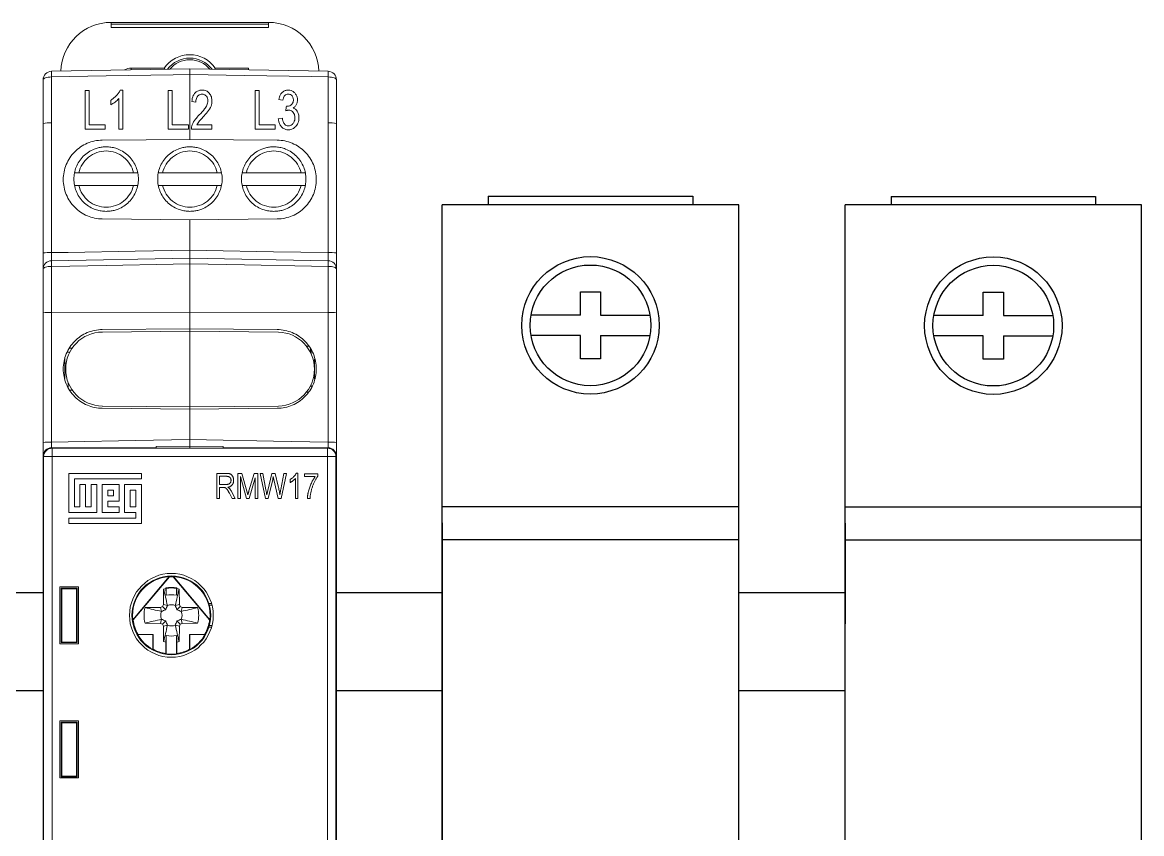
# Model space of a CAD drawing. Header units: millimetres. Extents: x -72 to 2978, y -1067 to 2817.
# Drawn here: x 313.6 to 380.4, y -599.6 to -551.2 of the extents above; entities that cross this region are included whole.
import ezdxf

# ---------------------------------------------------------------- set-up
doc = ezdxf.new("R2010")
doc.units = ezdxf.units.MM

msp = doc.modelspace()

# ---------------------------------------------------------------- linework, layer by layer
at = {"color": 7, "linetype": 'Continuous', "lineweight": 15}
for p, q in [((318.896, -551.203), (328.296, -551.203)), ((318.896, -551.303), (318.896, -551.203)), ((318.896, -551.303), (328.296, -551.303)), ((318.896, -551.303), (318.896, -551.503)), ((328.296, -551.503), (318.896, -551.503)), ((328.296, -551.303), (328.296, -551.203)), ((328.296, -551.303), (328.296, -551.503)), ((315.337, -554.123), (323.596, -553.978)), ((320.096, -553.934), (322.073, -553.934)), ((323.596, -553.978), (331.855, -554.123)), ((323.596, -554.31), (323.596, -557.198)), ((325.119, -553.934), (327.096, -553.934)), ((314.846, -557.229), (314.846, -554.623)), ((315.337, -554.459), (315.337, -557.205)), ((331.855, -557.205), (331.855, -554.459)), ((332.346, -554.623), (332.346, -557.229)), ((317.347, -555.271), (317.587, -555.271)), ((319.443, -555.241), (319.599, -555.241)), ((322.308, -555.271), (322.548, -555.271)), ((327.498, -555.271), (327.738, -555.271)), ((323.959, -555.962), (323.719, -555.932)), ((328.879, -556.953), (329.119, -556.923)), ((314.846, -564.958), (314.846, -557.229)), ((315.337, -557.205), (315.337, -564.941)), ((318.548, -557.583), (317.347, -557.583)), ((317.587, -557.313), (318.548, -557.313)), ((318.548, -557.313), (318.548, -557.583)), ((319.599, -557.583), (319.359, -557.583)), ((323.509, -557.313), (323.509, -557.583)), ((323.596, -557.198), (323.596, -558.183)), ((324.92, -557.313), (324.92, -557.583)), ((328.699, -557.583), (327.498, -557.583)), ((327.738, -557.313), (328.699, -557.313)), ((328.699, -557.313), (328.699, -557.583)), ((331.855, -564.941), (331.855, -557.205)), ((332.346, -557.229), (332.346, -564.958)), ((332.356, -557.323), (332.346, -557.323)), ((332.356, -557.323), (332.356, -561.989)), ((323.596, -558.183), (328.816, -558.229)), ((316.971, -560.176), (320.236, -560.176)), ((321.971, -560.176), (325.236, -560.176)), ((326.971, -560.176), (330.236, -560.176)), ((320.236, -560.926), (316.971, -560.926)), ((325.236, -560.926), (321.971, -560.926)), ((330.236, -560.926), (326.971, -560.926)), ((332.356, -561.989), (332.346, -561.989)), ((332.356, -561.989), (332.356, -562.656)), ((323.596, -562.974), (318.375, -562.928)), ((323.596, -562.974), (328.816, -562.928)), ((323.596, -562.974), (323.596, -564.797)), ((332.356, -562.656), (332.346, -562.656)), ((332.356, -562.656), (332.356, -563.323)), ((332.356, -563.323), (332.346, -563.323)), ((315.337, -565.423), (323.596, -565.278)), ((323.596, -565.278), (331.855, -565.423)), ((323.596, -565.61), (323.596, -568.498)), ((314.846, -568.529), (314.846, -565.923)), ((315.337, -565.759), (315.337, -568.505)), ((331.855, -568.505), (331.855, -565.759)), ((332.346, -565.923), (332.346, -568.529)), ((332.356, -566.823), (332.346, -566.823)), ((332.356, -569.223), (332.356, -566.823)), ((314.846, -576.258), (314.846, -568.529)), ((315.337, -568.505), (323.596, -568.498)), ((315.337, -568.505), (315.337, -576.241)), ((323.596, -568.498), (323.596, -569.483)), ((331.855, -568.505), (323.596, -568.498)), ((331.855, -576.241), (331.855, -568.505)), ((332.346, -568.529), (332.346, -576.258)), ((323.596, -569.483), (318.375, -569.529)), ((323.596, -569.634), (318.377, -569.68)), ((323.596, -569.483), (328.816, -569.529)), ((323.596, -574.139), (323.596, -569.634)), ((328.883, -569.68), (323.596, -569.634)), ((332.356, -569.223), (332.346, -569.223)), ((316.301, -570.878), (316.433, -570.878)), ((316.406, -570.634), (316.579, -570.634)), ((330.556, -570.513), (330.687, -570.51)), ((330.796, -570.886), (330.796, -570.708)), ((316.146, -571.264), (316.146, -572.441)), ((316.218, -571.528), (316.146, -571.528)), ((331.046, -572.465), (331.046, -571.29)), ((316.579, -573.139), (316.448, -573.139)), ((330.677, -573.262), (330.558, -573.26)), ((323.596, -574.274), (318.375, -574.228)), ((323.596, -574.139), (318.377, -574.093)), ((328.889, -574.093), (323.596, -574.139)), ((323.596, -574.274), (328.816, -574.228)), ((323.596, -574.274), (323.596, -576.097)), ((315.346, -576.578), (315.375, -576.608)), ((321.596, -576.578), (315.346, -576.578)), ((315.375, -577.108), (315.375, -576.608)), ((315.375, -576.608), (331.817, -576.608)), ((321.39, -576.589), (321.39, -576.599)), ((321.596, -576.589), (321.39, -576.589)), ((321.39, -576.599), (321.39, -576.589)), ((321.39, -576.599), (325.802, -576.599)), ((321.596, -576.513), (323.596, -576.478)), ((321.596, -576.599), (321.596, -576.513)), ((323.596, -576.478), (323.596, -576.599)), ((323.596, -576.478), (325.596, -576.513)), ((325.596, -576.513), (325.596, -576.599)), ((331.846, -576.578), (325.596, -576.578)), ((325.802, -576.589), (325.596, -576.589)), ((325.802, -576.599), (325.802, -576.589)), ((325.802, -576.599), (325.802, -576.589)), ((331.817, -576.608), (331.846, -576.578)), ((331.817, -577.108), (331.817, -576.608)), ((314.875, -577.108), (314.846, -577.078)), ((314.846, -577.078), (314.846, -620.878)), ((314.846, -577.223), (314.846, -620.734)), ((315.375, -577.108), (314.875, -577.108)), ((314.875, -620.849), (314.875, -577.108)), ((331.817, -577.108), (315.375, -577.108)), ((315.375, -577.108), (315.375, -620.849)), ((331.817, -620.849), (331.817, -577.108)), ((332.317, -577.108), (331.817, -577.108)), ((332.346, -577.078), (332.317, -577.108)), ((332.317, -577.108), (332.317, -620.849)), ((332.346, -620.878), (332.346, -577.078)), ((332.346, -620.734), (332.346, -577.223)), ((320.709, -578.108), (316.375, -578.108)), ((316.375, -578.108), (316.375, -580.441)), ((320.709, -578.441), (320.709, -578.108)), ((325.219, -579.608), (325.219, -578.108)), ((325.219, -578.108), (325.77, -578.108)), ((325.375, -578.283), (325.375, -578.77)), ((325.781, -578.283), (325.375, -578.283)), ((326.466, -578.108), (326.71, -578.108)), ((326.466, -579.608), (326.466, -578.108)), ((326.622, -578.299), (326.622, -579.608)), ((326.979, -579.608), (326.622, -578.299)), ((326.71, -578.108), (327.002, -579.17)), ((327.128, -579.151), (327.434, -578.108)), ((327.498, -578.37), (327.138, -579.608)), ((327.434, -578.108), (327.654, -578.108)), ((327.498, -579.608), (327.498, -578.37)), ((327.654, -578.108), (327.654, -579.608)), ((328.11, -579.608), (327.797, -578.108)), ((327.797, -578.108), (327.955, -578.108)), ((327.955, -578.108), (328.139, -579.091)), ((328.246, -579.121), (328.482, -578.108)), ((328.482, -578.108), (328.699, -578.108)), ((328.618, -578.465), (328.58, -578.289)), ((328.699, -578.108), (328.874, -578.867)), ((329.027, -579.072), (329.212, -578.108)), ((329.37, -578.108), (329.048, -579.608)), ((329.212, -578.108), (329.37, -578.108)), ((329.949, -578.088), (330.05, -578.088)), ((330.05, -578.088), (330.05, -579.608)), ((330.44, -578.303), (330.44, -578.127)), ((330.44, -578.127), (331.239, -578.127)), ((331.083, -578.303), (330.44, -578.303)), ((331.239, -578.127), (331.239, -578.271)), ((316.709, -578.441), (320.709, -578.441)), ((316.709, -580.108), (316.709, -578.441)), ((317.375, -578.774), (317.042, -578.774)), ((317.042, -578.774), (317.042, -580.108)), ((317.375, -580.108), (317.375, -578.774)), ((317.709, -578.774), (317.709, -580.108)), ((318.042, -578.774), (317.709, -578.774)), ((318.042, -580.441), (318.042, -578.774)), ((318.375, -578.774), (318.375, -580.441)), ((319.375, -578.774), (318.375, -578.774)), ((319.375, -579.774), (319.375, -578.774)), ((319.709, -578.774), (319.709, -580.441)), ((320.709, -578.774), (319.709, -578.774)), ((320.709, -581.108), (320.709, -578.774)), ((325.375, -578.77), (325.741, -578.77)), ((325.574, -578.945), (325.375, -578.945)), ((325.375, -578.945), (325.375, -579.608)), ((328.544, -578.465), (328.281, -579.608)), ((328.876, -579.608), (328.618, -578.465)), ((329.583, -578.653), (329.583, -578.478)), ((329.895, -579.608), (329.895, -578.419)), ((318.709, -579.108), (318.709, -579.441)), ((319.042, -579.108), (318.709, -579.108)), ((318.709, -579.441), (319.042, -579.441)), ((319.042, -579.441), (319.042, -579.108)), ((320.375, -579.108), (320.042, -579.108)), ((320.042, -579.108), (320.042, -580.108)), ((320.375, -580.108), (320.375, -579.108)), ((325.375, -579.608), (325.219, -579.608)), ((326.133, -579.608), (325.96, -579.287)), ((326.091, -579.198), (326.31, -579.608)), ((326.31, -579.608), (326.133, -579.608)), ((326.622, -579.608), (326.466, -579.608)), ((327.138, -579.608), (326.979, -579.608)), ((327.002, -579.17), (327.06, -579.392)), ((327.654, -579.608), (327.498, -579.608)), ((328.281, -579.608), (328.11, -579.608)), ((328.19, -579.398), (328.246, -579.121)), ((329.048, -579.608), (328.876, -579.608)), ((330.05, -579.608), (329.895, -579.608)), ((330.771, -579.608), (330.615, -579.608)), ((317.042, -580.108), (316.709, -580.108)), ((317.709, -580.108), (317.375, -580.108)), ((318.709, -580.108), (318.709, -579.774)), ((318.709, -579.774), (319.375, -579.774)), ((319.375, -580.108), (318.709, -580.108)), ((319.375, -580.441), (319.375, -580.108)), ((320.042, -580.108), (320.375, -580.108)), ((316.375, -580.441), (318.042, -580.441)), ((316.375, -580.774), (316.375, -581.108)), ((320.375, -580.774), (316.375, -580.774)), ((318.375, -580.441), (319.375, -580.441)), ((319.709, -580.441), (320.375, -580.441)), ((320.375, -580.441), (320.375, -580.774)), ((316.375, -581.108), (320.709, -581.108)), ((320.196, -586.84), (322.372, -584.267)), ((320.214, -586.846), (322.38, -584.284)), ((322.38, -584.284), (322.372, -584.267)), ((322.62, -584.267), (322.612, -584.284)), ((322.612, -584.284), (324.778, -586.846)), ((322.62, -584.267), (324.796, -586.84)), ((315.846, -584.878), (316.946, -584.878)), ((315.846, -588.278), (315.846, -584.878)), ((315.956, -584.988), (315.921, -584.953)), ((315.921, -584.953), (315.921, -588.203)), ((316.871, -584.953), (315.921, -584.953)), ((315.956, -584.988), (315.956, -588.169)), ((316.836, -584.988), (315.956, -584.988)), ((316.836, -584.988), (316.871, -584.953)), ((316.836, -588.169), (316.836, -584.988)), ((316.871, -588.203), (316.871, -584.953)), ((316.946, -584.878), (316.946, -588.278)), ((322.035, -585.013), (322.019, -585.933)), ((322.161, -584.945), (322.161, -584.981)), ((322.196, -584.974), (322.196, -585.382)), ((322.796, -585.382), (322.796, -584.974)), ((322.831, -584.981), (322.831, -584.945)), ((322.973, -585.933), (322.957, -585.013)), ((321.851, -586.101), (320.93, -586.117)), ((321.967, -586.049), (321.851, -586.101)), ((321.851, -586.101), (321.905, -586.346)), ((322.019, -585.933), (321.967, -586.049)), ((321.967, -586.049), (322.161, -586.243)), ((322.019, -585.933), (322.263, -585.988)), ((322.973, -585.933), (322.728, -585.988)), ((323.025, -586.049), (322.831, -586.243)), ((323.025, -586.049), (322.973, -585.933)), ((323.141, -586.101), (323.025, -586.049)), ((323.141, -586.101), (323.087, -586.346)), ((324.062, -586.117), (323.141, -586.101)), ((324.739, -585.878), (324.896, -585.878)), ((324.768, -585.978), (324.923, -585.978)), ((320.196, -586.84), (320.214, -586.846)), ((320.93, -587.04), (321.851, -587.056)), ((321.851, -587.056), (321.905, -586.811)), ((321.851, -587.056), (321.967, -587.107)), ((321.967, -587.107), (322.161, -586.913)), ((323.025, -587.107), (322.831, -586.913)), ((323.025, -587.107), (323.141, -587.056)), ((323.141, -587.056), (323.087, -586.811)), ((323.141, -587.056), (324.062, -587.04)), ((324.778, -586.846), (324.796, -586.84)), ((320.497, -587.711), (320.487, -587.728)), ((321.396, -587.728), (320.487, -587.728)), ((321.413, -587.711), (320.497, -587.711)), ((321.396, -587.728), (321.413, -587.711)), ((321.396, -588.615), (321.396, -587.728)), ((321.413, -588.605), (321.413, -587.711)), ((321.967, -587.107), (322.019, -587.224)), ((322.019, -587.224), (322.263, -587.169)), ((322.019, -587.224), (322.035, -588.144)), ((322.973, -587.224), (322.728, -587.169)), ((322.957, -588.144), (322.973, -587.224)), ((322.973, -587.224), (323.025, -587.107)), ((323.578, -587.711), (323.578, -588.605)), ((324.495, -587.711), (323.578, -587.711)), ((323.596, -587.728), (323.578, -587.711)), ((324.505, -587.728), (323.596, -587.728)), ((323.596, -587.728), (323.596, -588.615)), ((324.896, -587.278), (324.739, -587.278)), ((324.923, -587.178), (324.768, -587.178)), ((316.946, -588.278), (315.846, -588.278)), ((315.956, -588.169), (315.921, -588.203)), ((315.921, -588.203), (316.871, -588.203)), ((315.956, -588.169), (316.836, -588.169)), ((316.836, -588.169), (316.871, -588.203)), ((322.161, -588.176), (322.161, -588.852)), ((322.196, -587.775), (322.196, -588.87)), ((322.796, -588.87), (322.796, -587.775)), ((322.831, -588.852), (322.831, -588.176)), ((321.396, -588.615), (321.413, -588.605)), ((323.578, -588.605), (323.596, -588.615)), ((315.846, -592.878), (316.946, -592.878)), ((315.846, -596.278), (315.846, -592.878)), ((315.956, -592.988), (315.921, -592.953)), ((315.921, -592.953), (315.921, -596.203)), ((316.871, -592.953), (315.921, -592.953)), ((315.956, -592.988), (315.956, -596.169)), ((316.836, -592.988), (315.956, -592.988)), ((316.836, -592.988), (316.871, -592.953)), ((316.836, -596.169), (316.836, -592.988)), ((316.871, -596.203), (316.871, -592.953)), ((316.946, -592.878), (316.946, -596.278)), ((316.946, -596.278), (315.846, -596.278)), ((315.956, -596.169), (315.921, -596.203)), ((315.921, -596.203), (316.871, -596.203)), ((315.956, -596.169), (316.836, -596.169)), ((316.836, -596.169), (316.871, -596.203))]:
    msp.add_line(p, q, dxfattribs=at)
at = {"color": 102, "linetype": 'Continuous', "lineweight": 15}
for p, q in [((320.096, -554.04), (320.096, -553.934)), ((327.096, -553.934), (327.096, -554.04)), ((323.596, -569.634), (323.596, -569.483)), ((330.849, -570.999), (330.849, -570.805)), ((316.342, -572.695), (316.342, -572.994)), ((330.849, -572.952), (330.849, -572.777)), ((323.596, -574.274), (323.596, -574.139))]:
    msp.add_line(p, q, dxfattribs=at)
at = {"color": 7, "linetype": 'Continuous'}
for p, q in [((341.407, -561.578), (341.407, -562.078)), ((341.407, -561.578), (353.607, -561.578)), ((353.607, -561.578), (353.607, -562.078)), ((365.447, -561.595), (365.447, -562.095)), ((365.447, -561.595), (377.647, -561.595)), ((377.647, -561.595), (377.647, -562.095)), ((338.657, -643.078), (338.657, -562.078)), ((356.357, -562.078), (338.657, -562.078)), ((356.357, -643.078), (356.357, -562.078)), ((362.697, -643.095), (362.697, -562.095)), ((380.397, -562.095), (362.697, -562.095)), ((380.397, -643.095), (380.397, -562.095)), ((346.907, -568.678), (346.907, -567.278)), ((346.907, -567.278), (348.107, -567.278)), ((348.107, -567.278), (348.107, -568.678)), ((370.947, -568.695), (370.947, -567.295)), ((370.947, -567.295), (372.147, -567.295)), ((372.147, -567.295), (372.147, -568.695)), ((346.907, -568.678), (343.957, -568.678)), ((348.107, -568.678), (351.056, -568.678)), ((370.947, -568.695), (367.997, -568.695)), ((372.147, -568.695), (375.096, -568.695)), ((346.907, -569.878), (343.957, -569.878)), ((346.907, -571.278), (346.907, -569.878)), ((348.107, -569.878), (348.107, -571.278)), ((348.107, -569.878), (351.056, -569.878)), ((370.947, -569.895), (367.997, -569.895)), ((370.947, -571.295), (370.947, -569.895)), ((372.147, -569.895), (372.147, -571.295)), ((372.147, -569.895), (375.096, -569.895)), ((348.107, -571.278), (346.907, -571.278)), ((372.147, -571.295), (370.947, -571.295)), ((338.657, -580.078), (356.357, -580.078)), ((362.697, -580.095), (380.397, -580.095)), ((356.357, -582.078), (338.657, -582.078)), ((380.397, -582.095), (362.697, -582.095))]:
    msp.add_line(p, q, dxfattribs=at)
for p, q in [((332.346, -583.223), (332.346, -577.223)), ((338.657, -581.061), (338.657, -587.061)), ((356.357, -587.061), (356.357, -581.061)), ((362.697, -581.078), (362.697, -587.078)), ((380.397, -587.078), (380.397, -581.078)), ((338.657, -591.078), (338.657, -585.078)), ((362.697, -591.095), (362.697, -585.095))]:
    msp.add_line(p, q)
at = {"color": 6, "linetype": 'ByBlock'}
for p, q in [((338.657, -620.078), (338.657, -585.078)), ((362.697, -620.095), (362.697, -585.095))]:
    msp.add_line(p, q, dxfattribs=at)
at = {"color": 6}
for p, q in [((338.657, -591.078), (338.657, -585.078)), ((308.535, -585.223), (314.875, -585.223)), ((332.317, -585.223), (338.657, -585.223)), ((332.346, -585.223), (332.346, -585.223)), ((338.657, -585.223), (338.657, -591.078)), ((356.357, -585.223), (356.357, -585.223)), ((356.357, -585.223), (356.357, -585.223)), ((356.357, -585.223), (362.697, -585.223)), ((362.697, -591.095), (362.697, -585.095)), ((314.875, -591.078), (308.535, -591.078)), ((338.657, -591.078), (332.346, -591.078)), ((338.657, -591.078), (338.657, -614.078)), ((362.697, -591.078), (356.357, -591.078))]:
    msp.add_line(p, q, dxfattribs=at)
at = {"color": 7, "linetype": 'Continuous', "lineweight": 15, "flags": 128}
for points in [[(323.596, -554.31), (322.596, -554.328), (318.597, -554.4), (315.337, -554.459)], [(331.855, -554.459), (330.855, -554.441), (326.856, -554.369), (323.596, -554.31)], [(315.337, -554.459), (315.241, -554.463), (315.149, -554.472), (315.064, -554.488), (314.989, -554.508), (314.928, -554.533), (314.883, -554.561), (314.855, -554.591), (314.846, -554.623)], [(331.855, -554.459), (331.951, -554.463), (332.043, -554.472), (332.128, -554.488), (332.203, -554.508), (332.263, -554.533), (332.309, -554.561), (332.337, -554.591), (332.346, -554.623)], [(329.149, -555.842), (329.015, -555.825), (328.909, -555.812)], [(329.359, -556.202), (329.38, -556.204), (329.395, -556.205)], [(323.596, -558.183), (320.986, -558.206), (318.375, -558.229)], [(315.337, -564.941), (316.337, -564.923), (320.336, -564.853), (323.596, -564.797)], [(323.596, -564.797), (324.596, -564.814), (328.594, -564.884), (331.855, -564.941)], [(323.596, -565.61), (322.596, -565.628), (318.597, -565.7), (315.337, -565.759)], [(331.855, -565.759), (330.855, -565.741), (326.856, -565.669), (323.596, -565.61)], [(314.846, -565.923), (314.855, -565.891), (314.883, -565.861), (314.928, -565.833), (314.989, -565.808), (315.064, -565.788), (315.149, -565.772), (315.241, -565.763), (315.337, -565.759)], [(331.855, -565.759), (331.951, -565.763), (332.043, -565.772), (332.128, -565.788), (332.203, -565.808), (332.263, -565.833), (332.309, -565.861), (332.337, -565.891), (332.346, -565.923)], [(315.337, -576.241), (316.337, -576.223), (320.336, -576.153), (323.596, -576.097)], [(323.596, -576.097), (324.596, -576.114), (328.594, -576.184), (331.855, -576.241)], [(324.505, -587.728), (324.5, -587.72), (324.495, -587.711)]]:
    msp.add_lwpolyline(points, dxfattribs=at)
at = {"color": 7, "linetype": 'Continuous'}
for centre, radius in [((347.507, -569.278), 4.1), ((347.507, -569.278), 3.6), ((371.547, -569.295), 4.1), ((371.547, -569.295), 3.6)]:
    msp.add_circle(centre, radius, dxfattribs=at)
at = {"color": 7, "linetype": 'Continuous', "lineweight": 15}
for radius in [2.5, 2.35]:
    msp.add_circle((322.496, -586.578), radius, dxfattribs=at)
for centre, radius, start, end in [((318.896, -554.203), 3, 90, 178.23354), ((328.296, -554.203), 3, 1.75473, 90), ((323.596, -554.983), 1.85, 34.57386, 145.42614), ((323.596, -554.983), 1.65, 36.5266, 143.4734), ((323.596, -554.983), 1.55, 39.41267, 140.58733), ((315.346, -554.623), 0.5, 91, 180), ((321.151, -554.291), 5.816, 178.34164, 181.65836), ((326.041, -554.291), 5.816, 358.34164, 1.65836), ((331.846, -554.623), 0.5, 0, 89), ((315.216, -559.766), 2.564, 87.29203, 98.30123), ((331.976, -559.766), 2.564, 81.69877, 92.70797), ((315.216, -568.363), 3.425, 87.97155, 96.20273), ((331.976, -568.363), 3.425, 83.79727, 92.02845), ((315.346, -565.923), 0.5, 91, 180), ((321.151, -565.591), 5.816, 178.34159, 181.65841), ((326.041, -565.591), 5.816, 358.34159, 1.65841), ((331.846, -565.923), 0.5, 0, 89), ((315.216, -571.067), 2.565, 87.29347, 98.29935), ((331.976, -571.067), 2.565, 81.70065, 92.70653), ((318.396, -571.886), 2.207, 90.5, 269.5), ((315.216, -579.663), 3.424, 87.97126, 96.20345), ((331.976, -579.663), 3.424, 83.79655, 92.02874), ((315.375, -577.108), 0.5, 90.00172, 179.99838), ((331.817, -577.108), 0.5, 0.00162, 89.99828), ((322.496, -586.578), 2.315, 93.07453, 186.49359), ((322.496, -586.578), 2.298, 87.11313, 92.88687), ((322.496, -586.578), 2.315, 353.50641, 86.92547), ((322.496, -586.578), 1.632, 101.84152, 106.41183), ((322.496, -586.578), 1.667, 78.41006, 101.58994), ((322.496, -586.578), 1.632, 79.40852, 100.59148), ((322.496, -586.578), 1.632, 73.58817, 78.15848), ((322.496, -586.578), 1.233, 75.92155, 104.07845), ((322.496, -586.578), 1.632, 163.58817, 196.41183), ((322.496, -586.578), 0.635, 158.51641, 201.48359), ((322.496, -586.578), 0.635, 68.51641, 111.48359), ((322.496, -586.578), 0.635, 338.51641, 21.48359), ((322.496, -586.578), 1.632, 343.58817, 16.41183), ((322.496, -586.578), 2.298, 186.68126, 209.53254), ((322.496, -586.578), 2.298, 330.46746, 353.31874), ((322.496, -586.578), 2.315, 209.78462, 241.6313), ((322.496, -586.578), 0.635, 248.51641, 291.48359), ((322.496, -586.578), 2.315, 298.3687, 330.21538), ((322.496, -586.578), 1.632, 253.58817, 258.15848), ((322.496, -586.578), 1.233, 255.92155, 284.07845), ((322.496, -586.578), 1.632, 281.84152, 286.41183), ((322.496, -586.578), 2.298, 241.89062, 261.61807), ((322.496, -586.578), 2.312, 262.5431, 277.4569), ((322.496, -586.578), 2.298, 278.38193, 298.10938)]:
    msp.add_arc(centre, radius, start, end, dxfattribs=at)
at = {"color": 102, "linetype": 'Continuous', "lineweight": 15}
msp.add_arc((320.096, -554.733), 0.8, 90, 118.96604, dxfattribs=at)
at = {"color": 7, "linetype": 'Continuous', "lineweight": 15}
for centre, major_axis, ratio, start_param, end_param in [((328.83, -571.886), (-1.412, 1.697), 0.999163, 2.473844, 5.564823), ((316.346, -571.827), (0.142, 0.144), 0.975618, 2.362365, 3.040961), ((315.346, -577.078), (-0.354, 0.354), 0.999973, 5.497801, 7.06857), ((331.846, -577.078), (0.354, 0.354), 0.999973, 5.497801, 7.06857), ((323.653, -586.578), (2.894, 0), 0.916608, 4.17078, 4.184807), ((321.339, -586.578), (2.894, 0), 0.916608, 5.239971, 5.253998)]:
    msp.add_ellipse(centre, major_axis=major_axis, ratio=ratio, start_param=start_param, end_param=end_param, dxfattribs=at)
for points, knots in [([(322.073, -553.934), (322.073, -553.935), (322.084, -553.955), (322.098, -553.98), (322.109, -554.001), (322.111, -554.004)], [0, 0, 0, 0, 0.038209, 0.854369, 1, 1, 1, 1]), ([(323.596, -553.978), (323.596, -553.978), (323.596, -554.011), (323.596, -554.128), (323.596, -554.213), (323.596, -554.31)], [0, 0, 0, 0, 0.5, 0.5, 1, 1, 1, 1]), ([(323.596, -554.31), (323.596, -554.213), (323.596, -554.129), (323.596, -554.011), (323.596, -553.978), (323.596, -553.978)], [0, 0, 0, 0, 0.5, 0.5, 1, 1, 1, 1]), ([(325.119, -553.934), (325.118, -553.935), (325.108, -553.955), (325.094, -553.98), (325.083, -554.001), (325.081, -554.004)], [0, 0, 0, 0, 0.038209, 0.854369, 1, 1, 1, 1]), ([(317.347, -555.271), (317.347, -555.362), (317.347, -555.546), (317.347, -555.829), (317.347, -556.121), (317.347, -556.503), (317.347, -556.991), (317.347, -557.379), (317.347, -557.583)], [0, 0, 0, 0, 0.11981, 0.243029, 0.369756, 0.500077, 0.738236, 1, 1, 1, 1]), ([(317.587, -557.313), (317.587, -557.193), (317.587, -556.959), (317.587, -556.617), (317.587, -556.22), (317.587, -555.771), (317.587, -555.436), (317.587, -555.271)], [0, 0, 0, 0, 0.174255, 0.340883, 0.499971, 0.755474, 1, 1, 1, 1]), ([(319.443, -555.241), (319.415, -555.306), (319.381, -555.369), (319.34, -555.427), (319.3, -555.483), (319.256, -555.536), (319.208, -555.586), (319.16, -555.636), (319.107, -555.682), (319.052, -555.725), (318.997, -555.768), (318.938, -555.806), (318.878, -555.842)], [0, 0, 0, 0, 0.256107, 0.256107, 0.256107, 0.503361, 0.503361, 0.503361, 0.751816, 0.751816, 0.751816, 1, 1, 1, 1]), ([(319.599, -557.583), (319.599, -557.446), (319.599, -557.177), (319.599, -556.784), (319.599, -556.328), (319.599, -555.814), (319.599, -555.43), (319.599, -555.241)], [0, 0, 0, 0, 0.174223, 0.340848, 0.49997, 0.755462, 1, 1, 1, 1]), ([(322.308, -555.271), (322.308, -555.364), (322.308, -555.55), (322.308, -555.833), (322.308, -556.124), (322.308, -556.507), (322.308, -556.994), (322.308, -557.383), (322.308, -557.583)], [0, 0, 0, 0, 0.121468, 0.245253, 0.371423, 0.500046, 0.742946, 1, 1, 1, 1]), ([(322.548, -557.313), (322.548, -557.195), (322.548, -556.962), (322.548, -556.62), (322.548, -556.222), (322.548, -555.772), (322.548, -555.437), (322.548, -555.271)], [0, 0, 0, 0, 0.171788, 0.338422, 0.499986, 0.753975, 1, 1, 1, 1]), ([(324.334, -555.241), (324.303, -555.242), (324.271, -555.243), (324.24, -555.247), (324.18, -555.255), (324.12, -555.271), (324.065, -555.298), (324.008, -555.326), (323.955, -555.364), (323.912, -555.41), (323.868, -555.455), (323.833, -555.508), (323.806, -555.565), (323.752, -555.679), (323.73, -555.806), (323.719, -555.932)], [0, 0, 0, 0, 0.08927, 0.08927, 0.08927, 0.263398, 0.263398, 0.263398, 0.447133, 0.447133, 0.447133, 0.629597, 0.629597, 0.629597, 1, 1, 1, 1]), ([(323.959, -555.962), (323.96, -555.89), (323.966, -555.817), (323.987, -555.748), (324, -555.708), (324.017, -555.67), (324.04, -555.635), (324.059, -555.606), (324.083, -555.58), (324.109, -555.558), (324.139, -555.533), (324.173, -555.512), (324.21, -555.5), (324.247, -555.487), (324.286, -555.482), (324.325, -555.482)], [0, 0, 0, 0, 0.321742, 0.321742, 0.321742, 0.506881, 0.506881, 0.506881, 0.65917, 0.65917, 0.65917, 0.830736, 0.830736, 0.830736, 1, 1, 1, 1]), ([(324.325, -555.482), (324.347, -555.482), (324.368, -555.483), (324.389, -555.487), (324.423, -555.493), (324.456, -555.504), (324.485, -555.521), (324.523, -555.542), (324.558, -555.571), (324.586, -555.604), (324.614, -555.637), (324.636, -555.675), (324.651, -555.715), (324.672, -555.769), (324.679, -555.827), (324.679, -555.885)], [0, 0, 0, 0, 0.10489, 0.10489, 0.10489, 0.273649, 0.273649, 0.273649, 0.491585, 0.491585, 0.491585, 0.709054, 0.709054, 0.709054, 1, 1, 1, 1]), ([(324.92, -555.889), (324.918, -555.829), (324.913, -555.769), (324.899, -555.71), (324.88, -555.629), (324.846, -555.55), (324.8, -555.48), (324.772, -555.437), (324.739, -555.396), (324.7, -555.362), (324.66, -555.328), (324.614, -555.301), (324.566, -555.281), (324.493, -555.253), (324.413, -555.244), (324.334, -555.241)], [0, 0, 0, 0, 0.184621, 0.184621, 0.184621, 0.444129, 0.444129, 0.444129, 0.601939, 0.601939, 0.601939, 0.760781, 0.760781, 0.760781, 1, 1, 1, 1]), ([(327.498, -555.271), (327.498, -555.363), (327.498, -555.548), (327.498, -555.832), (327.498, -556.123), (327.498, -556.506), (327.498, -556.993), (327.498, -557.382), (327.498, -557.583)], [0, 0, 0, 0, 0.120891, 0.24448, 0.370844, 0.500054, 0.741486, 1, 1, 1, 1]), ([(327.738, -557.313), (327.738, -557.194), (327.738, -556.961), (327.738, -556.618), (327.738, -556.221), (327.738, -555.772), (327.738, -555.436), (327.738, -555.271)], [0, 0, 0, 0, 0.172831, 0.339463, 0.49998, 0.754655, 1, 1, 1, 1]), ([(329.475, -555.241), (329.409, -555.243), (329.343, -555.252), (329.282, -555.275), (329.224, -555.296), (329.171, -555.328), (329.125, -555.368), (329.079, -555.407), (329.04, -555.455), (329.01, -555.506), (328.956, -555.599), (328.927, -555.706), (328.909, -555.812)], [0, 0, 0, 0, 0.219806, 0.219806, 0.219806, 0.425093, 0.425093, 0.425093, 0.629822, 0.629822, 0.629822, 1, 1, 1, 1]), ([(329.149, -555.842), (329.152, -555.823), (329.155, -555.805), (329.159, -555.786), (329.169, -555.737), (329.185, -555.687), (329.21, -555.642), (329.225, -555.614), (329.245, -555.588), (329.269, -555.565), (329.292, -555.543), (329.32, -555.523), (329.349, -555.51), (329.39, -555.491), (329.436, -555.484), (329.481, -555.482)], [0, 0, 0, 0, 0.104104, 0.104104, 0.104104, 0.388823, 0.388823, 0.388823, 0.568536, 0.568536, 0.568536, 0.749971, 0.749971, 0.749971, 1, 1, 1, 1]), ([(330.02, -555.843), (330.019, -555.782), (330.013, -555.72), (329.997, -555.66), (329.98, -555.596), (329.952, -555.534), (329.914, -555.479), (329.883, -555.434), (329.845, -555.392), (329.802, -555.357), (329.757, -555.32), (329.705, -555.289), (329.649, -555.27), (329.593, -555.25), (329.533, -555.243), (329.475, -555.241)], [0, 0, 0, 0, 0.205592, 0.205592, 0.205592, 0.428475, 0.428475, 0.428475, 0.611344, 0.611344, 0.611344, 0.806598, 0.806598, 0.806598, 1, 1, 1, 1]), ([(329.481, -555.482), (329.498, -555.483), (329.515, -555.484), (329.531, -555.486), (329.559, -555.49), (329.587, -555.5), (329.612, -555.513), (329.644, -555.53), (329.672, -555.554), (329.696, -555.581), (329.72, -555.608), (329.739, -555.639), (329.752, -555.672), (329.772, -555.722), (329.777, -555.776), (329.78, -555.83)], [0, 0, 0, 0, 0.095843, 0.095843, 0.095843, 0.260625, 0.260625, 0.260625, 0.471814, 0.471814, 0.471814, 0.682626, 0.682626, 0.682626, 1, 1, 1, 1]), ([(318.878, -556.112), (318.924, -556.09), (318.969, -556.066), (319.012, -556.039), (319.055, -556.013), (319.096, -555.984), (319.137, -555.954), (319.177, -555.924), (319.216, -555.893), (319.254, -555.859), (319.291, -555.826), (319.326, -555.79), (319.359, -555.752)], [0, 0, 0, 0, 0.251723, 0.251723, 0.251723, 0.500768, 0.500768, 0.500768, 0.750207, 0.750207, 0.750207, 1, 1, 1, 1]), ([(318.878, -555.842), (318.878, -555.887), (318.878, -555.976), (318.878, -556.067), (318.878, -556.112)], [0, 0, 0, 0, 0.497527, 1, 1, 1, 1]), ([(319.359, -555.752), (319.359, -555.85), (319.359, -556.048), (319.359, -556.352), (319.359, -556.706), (319.359, -557.117), (319.359, -557.424), (319.359, -557.583)], [0, 0, 0, 0, 0.161874, 0.328517, 0.500026, 0.74194, 1, 1, 1, 1]), ([(324.679, -555.885), (324.675, -555.975), (324.653, -556.066), (324.615, -556.149), (324.581, -556.225), (324.535, -556.296), (324.483, -556.363), (324.385, -556.49), (324.275, -556.609), (324.162, -556.725)], [0, 0, 0, 0, 0.273801, 0.273801, 0.273801, 0.523391, 0.523391, 0.523391, 1, 1, 1, 1]), ([(324.376, -556.864), (324.474, -556.757), (324.57, -556.649), (324.659, -556.535), (324.741, -556.43), (324.817, -556.318), (324.863, -556.194), (324.9, -556.097), (324.917, -555.992), (324.92, -555.889)], [0, 0, 0, 0, 0.37722, 0.37722, 0.37722, 0.725987, 0.725987, 0.725987, 1, 1, 1, 1]), ([(329.359, -556.202), (329.354, -556.247), (329.344, -556.338), (329.334, -556.428), (329.329, -556.474)], [0, 0, 0, 0, 0.496035, 1, 1, 1, 1]), ([(329.78, -555.83), (329.779, -555.858), (329.777, -555.887), (329.772, -555.915), (329.766, -555.952), (329.753, -555.988), (329.735, -556.021), (329.717, -556.055), (329.693, -556.085), (329.664, -556.111), (329.636, -556.137), (329.602, -556.158), (329.567, -556.173), (329.513, -556.196), (329.454, -556.205), (329.395, -556.205)], [0, 0, 0, 0, 0.14138, 0.14138, 0.14138, 0.329095, 0.329095, 0.329095, 0.519949, 0.519949, 0.519949, 0.710757, 0.710757, 0.710757, 1, 1, 1, 1]), ([(329.759, -556.315), (329.812, -556.283), (329.861, -556.244), (329.9, -556.197), (329.937, -556.153), (329.966, -556.102), (329.985, -556.049), (330.009, -555.983), (330.018, -555.913), (330.02, -555.843)], [0, 0, 0, 0, 0.324268, 0.324268, 0.324268, 0.627756, 0.627756, 0.627756, 1, 1, 1, 1]), ([(330.11, -556.886), (330.108, -556.817), (330.102, -556.748), (330.085, -556.681), (330.068, -556.614), (330.042, -556.549), (330.004, -556.491), (329.976, -556.448), (329.94, -556.409), (329.898, -556.38), (329.856, -556.35), (329.808, -556.33), (329.759, -556.315)], [0, 0, 0, 0, 0.287408, 0.287408, 0.287408, 0.57403, 0.57403, 0.57403, 0.78851, 0.78851, 0.78851, 1, 1, 1, 1]), ([(324.162, -556.725), (324.083, -556.807), (324.006, -556.892), (323.936, -556.982), (323.857, -557.083), (323.787, -557.194), (323.741, -557.314), (323.708, -557.399), (323.688, -557.492), (323.689, -557.583)], [0, 0, 0, 0, 0.340175, 0.340175, 0.340175, 0.725646, 0.725646, 0.725646, 1, 1, 1, 1]), ([(324.019, -557.313), (324.041, -557.269), (324.065, -557.226), (324.093, -557.187), (324.12, -557.148), (324.151, -557.111), (324.183, -557.075), (324.245, -557.003), (324.311, -556.933), (324.376, -556.864)], [0, 0, 0, 0, 0.254231, 0.254231, 0.254231, 0.503845, 0.503845, 0.503845, 1, 1, 1, 1]), ([(328.879, -556.953), (328.885, -557.016), (328.894, -557.08), (328.911, -557.142), (328.931, -557.211), (328.959, -557.28), (328.998, -557.341), (329.031, -557.392), (329.071, -557.439), (329.117, -557.479), (329.166, -557.522), (329.224, -557.557), (329.285, -557.58), (329.347, -557.603), (329.413, -557.611), (329.478, -557.613)], [0, 0, 0, 0, 0.195082, 0.195082, 0.195082, 0.416888, 0.416888, 0.416888, 0.600897, 0.600897, 0.600897, 0.801124, 0.801124, 0.801124, 1, 1, 1, 1]), ([(329.482, -557.373), (329.457, -557.372), (329.433, -557.371), (329.409, -557.365), (329.376, -557.357), (329.344, -557.344), (329.316, -557.325), (329.288, -557.307), (329.263, -557.283), (329.243, -557.256), (329.202, -557.204), (329.174, -557.141), (329.155, -557.078), (329.139, -557.027), (329.128, -556.975), (329.119, -556.923)], [0, 0, 0, 0, 0.114311, 0.114311, 0.114311, 0.273887, 0.273887, 0.273887, 0.431917, 0.431917, 0.431917, 0.74901, 0.74901, 0.74901, 1, 1, 1, 1]), ([(329.329, -556.474), (329.356, -556.466), (329.383, -556.458), (329.411, -556.452), (329.425, -556.449), (329.439, -556.447), (329.453, -556.445), (329.467, -556.443), (329.481, -556.443), (329.495, -556.442)], [0, 0, 0, 0, 0.499277, 0.499277, 0.499277, 0.749658, 0.749658, 0.749658, 1, 1, 1, 1]), ([(329.478, -557.613), (329.49, -557.613), (329.503, -557.612), (329.515, -557.612), (329.588, -557.608), (329.662, -557.59), (329.728, -557.558), (329.798, -557.525), (329.862, -557.475), (329.915, -557.419), (329.969, -557.362), (330.014, -557.295), (330.045, -557.224), (330.091, -557.119), (330.108, -557.001), (330.11, -556.886)], [0, 0, 0, 0, 0.033822, 0.033822, 0.033822, 0.238567, 0.238567, 0.238567, 0.456682, 0.456682, 0.456682, 0.675096, 0.675096, 0.675096, 1, 1, 1, 1]), ([(329.87, -556.889), (329.869, -556.937), (329.865, -556.986), (329.855, -557.033), (329.843, -557.082), (329.825, -557.131), (329.8, -557.175), (329.773, -557.221), (329.737, -557.262), (329.696, -557.296), (329.666, -557.32), (329.632, -557.34), (329.596, -557.353), (329.559, -557.367), (329.52, -557.372), (329.482, -557.373)], [0, 0, 0, 0, 0.209524, 0.209524, 0.209524, 0.431536, 0.431536, 0.431536, 0.66368, 0.66368, 0.66368, 0.832011, 0.832011, 0.832011, 1, 1, 1, 1]), ([(329.495, -556.442), (329.518, -556.443), (329.541, -556.444), (329.563, -556.448), (329.598, -556.455), (329.633, -556.467), (329.664, -556.485), (329.704, -556.507), (329.739, -556.538), (329.768, -556.573), (329.798, -556.608), (329.821, -556.649), (329.837, -556.692), (329.86, -556.754), (329.868, -556.822), (329.87, -556.889)], [0, 0, 0, 0, 0.104468, 0.104468, 0.104468, 0.26803, 0.26803, 0.26803, 0.479084, 0.479084, 0.479084, 0.689974, 0.689974, 0.689974, 1, 1, 1, 1]), ([(322.308, -557.583), (322.512, -557.583), (322.912, -557.583), (323.313, -557.583), (323.509, -557.583)], [0, 0, 0, 0, 0.510478, 1, 1, 1, 1]), ([(323.509, -557.313), (323.351, -557.313), (323.031, -557.313), (322.711, -557.313), (322.548, -557.313)], [0, 0, 0, 0, 0.49143, 1, 1, 1, 1]), ([(323.689, -557.583), (323.889, -557.583), (324.3, -557.583), (324.71, -557.583), (324.92, -557.583)], [0, 0, 0, 0, 0.489084, 1, 1, 1, 1]), ([(324.92, -557.313), (324.766, -557.313), (324.466, -557.313), (324.166, -557.313), (324.019, -557.313)], [0, 0, 0, 0, 0.511557, 1, 1, 1, 1]), ([(318.375, -558.229), (318.221, -558.23), (318.069, -558.246), (317.771, -558.308), (317.623, -558.354), (317.34, -558.473), (317.206, -558.546), (316.953, -558.717), (316.833, -558.817), (316.619, -559.033), (316.523, -559.151), (316.353, -559.407), (316.28, -559.544), (316.107, -559.966), (316.046, -560.274), (316.046, -560.731), (316.061, -560.885), (316.12, -561.185), (316.164, -561.331), (316.281, -561.614), (316.354, -561.751), (316.522, -562.005), (316.618, -562.123), (316.943, -562.451), (317.199, -562.624), (317.624, -562.803), (317.769, -562.848), (318.068, -562.91), (318.223, -562.927), (318.375, -562.928)], [0, 0, 0, 0, 0.0625, 0.0625, 0.125, 0.125, 0.1875, 0.1875, 0.25, 0.25, 0.3125, 0.3125, 0.375, 0.375, 0.5, 0.5, 0.5625, 0.5625, 0.625, 0.625, 0.6875, 0.6875, 0.75, 0.75, 0.875, 0.875, 0.9375, 0.9375, 1, 1, 1, 1]), ([(328.816, -558.229), (329.121, -558.231), (329.428, -558.295), (329.849, -558.472), (329.985, -558.546), (330.24, -558.718), (330.357, -558.815), (330.572, -559.032), (330.67, -559.152), (330.839, -559.407), (330.91, -559.541), (331.027, -559.824), (331.072, -559.973), (331.131, -560.272), (331.146, -560.423), (331.146, -560.732), (331.131, -560.884), (331.072, -561.182), (331.028, -561.331), (330.911, -561.614), (330.84, -561.748), (330.671, -562.003), (330.573, -562.123), (330.359, -562.34), (330.242, -562.437), (329.988, -562.61), (329.852, -562.683), (329.432, -562.861), (329.125, -562.926), (328.816, -562.928)], [0, 0, 0, 0, 0.125, 0.125, 0.1875, 0.1875, 0.25, 0.25, 0.3125, 0.3125, 0.375, 0.375, 0.4375, 0.4375, 0.5, 0.5, 0.5625, 0.5625, 0.625, 0.625, 0.6875, 0.6875, 0.75, 0.75, 0.8125, 0.8125, 0.875, 0.875, 1, 1, 1, 1]), ([(318.604, -562.476), (318.555, -562.475), (318.458, -562.473), (318.314, -562.456), (318.172, -562.429), (318.032, -562.391), (317.817, -562.316), (317.539, -562.172), (317.233, -561.922), (316.983, -561.616), (316.806, -561.274), (316.701, -560.914), (316.668, -560.552), (316.701, -560.189), (316.806, -559.829), (316.983, -559.487), (317.233, -559.181), (317.539, -558.931), (317.845, -558.772), (318.123, -558.682), (318.362, -558.635), (318.523, -558.629), (318.604, -558.626)], [0, 0, 0, 0, 0.024176, 0.048139, 0.072026, 0.095974, 0.120121, 0.185059, 0.250086, 0.315023, 0.38005, 0.439993, 0.500024, 0.559968, 0.619999, 0.684937, 0.749963, 0.814901, 0.879927, 0.92, 0.95981, 1, 1, 1, 1]), ([(318.604, -558.876), (318.225, -558.876), (317.857, -559.005), (317.264, -559.477), (317.056, -559.807), (316.971, -560.176)], [0, 0, 0, 0, 0.5, 0.5, 1, 1, 1, 1]), ([(318.604, -558.626), (318.652, -558.628), (318.749, -558.63), (318.894, -558.646), (319.036, -558.673), (319.176, -558.711), (319.39, -558.787), (319.668, -558.931), (319.974, -559.181), (320.224, -559.487), (320.401, -559.829), (320.506, -560.188), (320.54, -560.551), (320.506, -560.914), (320.401, -561.274), (320.225, -561.616), (319.974, -561.922), (319.668, -562.172), (319.362, -562.33), (319.084, -562.421), (318.846, -562.468), (318.685, -562.474), (318.604, -562.476)], [0, 0, 0, 0, 0.024176, 0.048139, 0.072026, 0.095974, 0.120121, 0.185059, 0.250086, 0.315023, 0.38005, 0.439993, 0.500024, 0.559968, 0.619999, 0.684937, 0.749963, 0.814901, 0.879927, 0.92, 0.95981, 1, 1, 1, 1]), ([(320.236, -560.176), (320.151, -559.807), (319.944, -559.477), (319.351, -559.005), (318.983, -558.876), (318.604, -558.876)], [0, 0, 0, 0, 0.5, 0.5, 1, 1, 1, 1]), ([(323.604, -562.476), (323.555, -562.475), (323.458, -562.473), (323.314, -562.456), (323.172, -562.429), (323.032, -562.391), (322.817, -562.316), (322.539, -562.172), (322.233, -561.922), (321.983, -561.616), (321.806, -561.274), (321.701, -560.914), (321.668, -560.552), (321.701, -560.189), (321.806, -559.829), (321.983, -559.487), (322.233, -559.181), (322.539, -558.931), (322.845, -558.772), (323.123, -558.682), (323.362, -558.635), (323.523, -558.629), (323.604, -558.626)], [0, 0, 0, 0, 0.024176, 0.048139, 0.072026, 0.095974, 0.120121, 0.185059, 0.250086, 0.315023, 0.38005, 0.439993, 0.500024, 0.559968, 0.619999, 0.684937, 0.749963, 0.814901, 0.879927, 0.92, 0.95981, 1, 1, 1, 1]), ([(323.604, -558.876), (323.225, -558.876), (322.857, -559.005), (322.264, -559.477), (322.056, -559.807), (321.971, -560.176)], [0, 0, 0, 0, 0.5, 0.5, 1, 1, 1, 1]), ([(323.604, -558.626), (323.652, -558.628), (323.749, -558.63), (323.894, -558.646), (324.036, -558.673), (324.176, -558.711), (324.39, -558.787), (324.668, -558.931), (324.974, -559.181), (325.224, -559.487), (325.401, -559.829), (325.506, -560.188), (325.54, -560.551), (325.506, -560.914), (325.401, -561.274), (325.225, -561.616), (324.974, -561.922), (324.668, -562.172), (324.362, -562.33), (324.084, -562.421), (323.846, -562.468), (323.685, -562.474), (323.604, -562.476)], [0, 0, 0, 0, 0.024176, 0.048139, 0.072026, 0.095974, 0.120121, 0.185059, 0.250086, 0.315023, 0.38005, 0.439993, 0.500024, 0.559968, 0.619999, 0.684937, 0.749963, 0.814901, 0.879927, 0.92, 0.95981, 1, 1, 1, 1]), ([(325.236, -560.176), (325.151, -559.807), (324.944, -559.477), (324.351, -559.005), (323.983, -558.876), (323.604, -558.876)], [0, 0, 0, 0, 0.5, 0.5, 1, 1, 1, 1]), ([(328.604, -562.476), (328.555, -562.475), (328.458, -562.473), (328.314, -562.456), (328.172, -562.429), (328.032, -562.391), (327.817, -562.316), (327.539, -562.172), (327.233, -561.922), (326.983, -561.616), (326.806, -561.274), (326.701, -560.914), (326.668, -560.552), (326.701, -560.189), (326.806, -559.829), (326.983, -559.487), (327.233, -559.181), (327.539, -558.931), (327.845, -558.772), (328.123, -558.682), (328.362, -558.635), (328.523, -558.629), (328.604, -558.626)], [0, 0, 0, 0, 0.024176, 0.048139, 0.072026, 0.095974, 0.120121, 0.185059, 0.250086, 0.315023, 0.38005, 0.439993, 0.500024, 0.559968, 0.619999, 0.684937, 0.749963, 0.814901, 0.879927, 0.92, 0.95981, 1, 1, 1, 1]), ([(328.604, -558.876), (328.225, -558.876), (327.857, -559.005), (327.264, -559.477), (327.056, -559.807), (326.971, -560.176)], [0, 0, 0, 0, 0.5, 0.5, 1, 1, 1, 1]), ([(328.604, -558.626), (328.652, -558.628), (328.749, -558.63), (328.894, -558.646), (329.036, -558.673), (329.176, -558.711), (329.39, -558.787), (329.668, -558.931), (329.974, -559.181), (330.224, -559.487), (330.401, -559.829), (330.506, -560.188), (330.54, -560.551), (330.506, -560.914), (330.401, -561.274), (330.225, -561.616), (329.974, -561.922), (329.668, -562.172), (329.362, -562.33), (329.084, -562.421), (328.846, -562.468), (328.685, -562.474), (328.604, -562.476)], [0, 0, 0, 0, 0.024176, 0.048139, 0.072026, 0.095974, 0.120121, 0.185059, 0.250086, 0.315023, 0.38005, 0.439993, 0.500024, 0.559968, 0.619999, 0.684937, 0.749963, 0.814901, 0.879927, 0.92, 0.95981, 1, 1, 1, 1]), ([(330.236, -560.176), (330.151, -559.807), (329.944, -559.477), (329.351, -559.005), (328.983, -558.876), (328.604, -558.876)], [0, 0, 0, 0, 0.5, 0.5, 1, 1, 1, 1]), ([(316.971, -560.926), (317.056, -561.296), (317.264, -561.626), (317.857, -562.098), (318.225, -562.226), (318.604, -562.226)], [0, 0, 0, 0, 0.5, 0.5, 1, 1, 1, 1]), ([(318.604, -562.226), (318.983, -562.226), (319.351, -562.098), (319.944, -561.626), (320.151, -561.296), (320.236, -560.926)], [0, 0, 0, 0, 0.5, 0.5, 1, 1, 1, 1]), ([(321.971, -560.926), (322.056, -561.296), (322.264, -561.626), (322.857, -562.098), (323.225, -562.226), (323.604, -562.226)], [0, 0, 0, 0, 0.5, 0.5, 1, 1, 1, 1]), ([(323.604, -562.226), (323.983, -562.226), (324.351, -562.098), (324.944, -561.626), (325.151, -561.296), (325.236, -560.926)], [0, 0, 0, 0, 0.5, 0.5, 1, 1, 1, 1]), ([(326.971, -560.926), (327.056, -561.296), (327.264, -561.626), (327.857, -562.098), (328.225, -562.226), (328.604, -562.226)], [0, 0, 0, 0, 0.5, 0.5, 1, 1, 1, 1]), ([(328.604, -562.226), (328.983, -562.226), (329.351, -562.098), (329.944, -561.626), (330.151, -561.296), (330.236, -560.926)], [0, 0, 0, 0, 0.5, 0.5, 1, 1, 1, 1]), ([(314.846, -564.958), (314.846, -565.216), (314.846, -565.465), (314.846, -565.731), (314.846, -565.802), (314.846, -565.898), (314.846, -565.923), (314.846, -565.923)], [0, 0, 0, 0, 0.5, 0.5, 0.75, 0.75, 1, 1, 1, 1]), ([(315.337, -565.423), (315.335, -565.423), (315.334, -565.371), (315.334, -565.194), (315.335, -565.07), (315.337, -564.941)], [0, 0, 0, 0, 0.5, 0.5, 1, 1, 1, 1]), ([(323.596, -564.797), (323.596, -564.925), (323.596, -565.05), (323.596, -565.227), (323.596, -565.278), (323.596, -565.278)], [0, 0, 0, 0, 0.5, 0.5, 1, 1, 1, 1]), ([(323.596, -565.278), (323.596, -565.278), (323.596, -565.227), (323.596, -565.05), (323.596, -564.925), (323.596, -564.797)], [0, 0, 0, 0, 0.5, 0.5, 1, 1, 1, 1]), ([(331.855, -564.941), (331.857, -565.07), (331.858, -565.194), (331.858, -565.371), (331.857, -565.423), (331.855, -565.423)], [0, 0, 0, 0, 0.5, 0.5, 1, 1, 1, 1]), ([(332.346, -565.923), (332.346, -565.923), (332.346, -565.819), (332.346, -565.553), (332.346, -565.447), (332.346, -565.213), (332.346, -565.087), (332.346, -564.958)], [0, 0, 0, 0, 0.5, 0.5, 0.75, 0.75, 1, 1, 1, 1]), ([(323.596, -565.278), (323.596, -565.278), (323.596, -565.311), (323.596, -565.428), (323.596, -565.513), (323.596, -565.61)], [0, 0, 0, 0, 0.5, 0.5, 1, 1, 1, 1]), ([(323.596, -565.61), (323.596, -565.513), (323.596, -565.429), (323.596, -565.311), (323.596, -565.278), (323.596, -565.278)], [0, 0, 0, 0, 0.5, 0.5, 1, 1, 1, 1]), ([(318.375, -569.529), (318.221, -569.53), (318.069, -569.546), (317.771, -569.608), (317.623, -569.654), (317.34, -569.773), (317.206, -569.846), (316.953, -570.017), (316.833, -570.117), (316.619, -570.333), (316.523, -570.451), (316.353, -570.707), (316.28, -570.844), (316.107, -571.266), (316.046, -571.574), (316.046, -572.031), (316.061, -572.185), (316.12, -572.485), (316.164, -572.631), (316.281, -572.914), (316.354, -573.051), (316.522, -573.305), (316.618, -573.423), (316.943, -573.751), (317.199, -573.924), (317.624, -574.103), (317.769, -574.148), (318.068, -574.21), (318.223, -574.227), (318.375, -574.228)], [0, 0, 0, 0, 0.0625, 0.0625, 0.125, 0.125, 0.1875, 0.1875, 0.25, 0.25, 0.3125, 0.3125, 0.375, 0.375, 0.5, 0.5, 0.5625, 0.5625, 0.625, 0.625, 0.6875, 0.6875, 0.75, 0.75, 0.875, 0.875, 0.9375, 0.9375, 1, 1, 1, 1]), ([(328.816, -569.529), (329.121, -569.531), (329.428, -569.595), (329.849, -569.772), (329.985, -569.846), (330.24, -570.018), (330.357, -570.115), (330.572, -570.332), (330.67, -570.452), (330.839, -570.707), (330.91, -570.841), (331.027, -571.124), (331.072, -571.273), (331.131, -571.572), (331.146, -571.723), (331.146, -572.032), (331.131, -572.184), (331.072, -572.482), (331.028, -572.631), (330.911, -572.914), (330.84, -573.048), (330.671, -573.303), (330.573, -573.423), (330.359, -573.64), (330.242, -573.737), (329.988, -573.91), (329.852, -573.983), (329.432, -574.161), (329.125, -574.226), (328.816, -574.228)], [0, 0, 0, 0, 0.125, 0.125, 0.1875, 0.1875, 0.25, 0.25, 0.3125, 0.3125, 0.375, 0.375, 0.4375, 0.4375, 0.5, 0.5, 0.5625, 0.5625, 0.625, 0.625, 0.6875, 0.6875, 0.75, 0.75, 0.8125, 0.8125, 0.875, 0.875, 1, 1, 1, 1]), ([(314.846, -576.258), (314.846, -576.32), (314.846, -576.494), (314.846, -576.759), (314.846, -576.982), (314.846, -577.055), (314.846, -577.078)], [0, 0, 0, 0, 0.183153, 0.515053, 0.846973, 1, 1, 1, 1]), ([(323.596, -576.097), (323.596, -576.152), (323.596, -576.264), (323.596, -576.403), (323.596, -576.463), (323.596, -576.489)], [0, 0, 0, 0, 0.359008, 0.718015, 1, 1, 1, 1]), ([(323.596, -576.489), (323.596, -576.482), (323.596, -576.45), (323.596, -576.346), (323.596, -576.214), (323.596, -576.127), (323.596, -576.097)], [0, 0, 0, 0, 0.087417, 0.44514, 0.802841, 1, 1, 1, 1]), ([(332.346, -577.078), (332.346, -577.016), (332.346, -576.887), (332.346, -576.593), (332.346, -576.37), (332.346, -576.258)], [0, 0, 0, 0, 0.322195, 0.661098, 1, 1, 1, 1]), ([(325.77, -578.108), (325.784, -578.108), (325.811, -578.108), (325.85, -578.11), (325.886, -578.114), (325.92, -578.118), (325.95, -578.124), (325.978, -578.131), (326.003, -578.14), (326.032, -578.153), (326.066, -578.174), (326.102, -578.206), (326.133, -578.246), (326.161, -578.292), (326.185, -578.343), (326.201, -578.399), (326.211, -578.459), (326.212, -578.5), (326.213, -578.521)], [0, 0, 0, 0, 0.059861, 0.115867, 0.168079, 0.216582, 0.261137, 0.301832, 0.339688, 0.374291, 0.44084, 0.509232, 0.581286, 0.658766, 0.739724, 0.822665, 0.908999, 1, 1, 1, 1]), ([(326.057, -578.522), (326.057, -578.513), (326.056, -578.495), (326.053, -578.47), (326.048, -578.445), (326.04, -578.423), (326.03, -578.401), (326.018, -578.381), (326.004, -578.363), (325.988, -578.347), (325.969, -578.332), (325.949, -578.318), (325.926, -578.308), (325.901, -578.298), (325.874, -578.292), (325.845, -578.287), (325.814, -578.284), (325.792, -578.283), (325.781, -578.283)], [0, 0, 0, 0, 0.065327, 0.127357, 0.18677, 0.244741, 0.300513, 0.356097, 0.411409, 0.467417, 0.524221, 0.583217, 0.643559, 0.706897, 0.774123, 0.84489, 0.920043, 1, 1, 1, 1]), ([(328.58, -578.289), (328.577, -578.305), (328.571, -578.336), (328.562, -578.381), (328.553, -578.424), (328.547, -578.451), (328.544, -578.465)], [0, 0, 0, 0, 0.270605, 0.527888, 0.770564, 1, 1, 1, 1]), ([(329.583, -578.478), (329.604, -578.465), (329.646, -578.44), (329.704, -578.396), (329.76, -578.349), (329.81, -578.298), (329.856, -578.246), (329.894, -578.193), (329.926, -578.141), (329.942, -578.106), (329.949, -578.088)], [0, 0, 0, 0, 0.135284, 0.26941, 0.402801, 0.536191, 0.665211, 0.785343, 0.896318, 1, 1, 1, 1]), ([(330.615, -579.608), (330.616, -579.592), (330.617, -579.559), (330.621, -579.509), (330.626, -579.457), (330.633, -579.403), (330.642, -579.347), (330.653, -579.289), (330.666, -579.229), (330.685, -579.147), (330.713, -579.044), (330.753, -578.923), (330.798, -578.804), (330.849, -578.69), (330.903, -578.582), (330.96, -578.481), (331.019, -578.387), (331.062, -578.33), (331.083, -578.303)], [0, 0, 0, 0, 0.034222, 0.069813, 0.107007, 0.145882, 0.186019, 0.227874, 0.271427, 0.316576, 0.408093, 0.498715, 0.588596, 0.678127, 0.765339, 0.847918, 0.925972, 1, 1, 1, 1]), ([(331.239, -578.271), (331.224, -578.29), (331.194, -578.331), (331.152, -578.395), (331.11, -578.464), (331.071, -578.537), (331.032, -578.615), (330.995, -578.697), (330.96, -578.783), (330.926, -578.873), (330.894, -578.965), (330.865, -579.057), (330.841, -579.149), (330.82, -579.241), (330.802, -579.333), (330.788, -579.425), (330.777, -579.516), (330.773, -579.577), (330.771, -579.608)], [0, 0, 0, 0, 0.051765, 0.105365, 0.161209, 0.219212, 0.279359, 0.342018, 0.40698, 0.474589, 0.542816, 0.610255, 0.676789, 0.742504, 0.807531, 0.872125, 0.936173, 1, 1, 1, 1]), ([(325.96, -579.287), (325.952, -579.272), (325.936, -579.243), (325.913, -579.202), (325.892, -579.165), (325.872, -579.133), (325.854, -579.104), (325.838, -579.079), (325.823, -579.059), (325.805, -579.038), (325.784, -579.016), (325.759, -578.994), (325.734, -578.977), (325.709, -578.964), (325.681, -578.956), (325.65, -578.949), (325.613, -578.946), (325.588, -578.946), (325.574, -578.945)], [0, 0, 0, 0, 0.092728, 0.177366, 0.254414, 0.323889, 0.385354, 0.438553, 0.484631, 0.522952, 0.588828, 0.648611, 0.702575, 0.751873, 0.802247, 0.860186, 0.925559, 1, 1, 1, 1]), ([(325.741, -578.77), (325.759, -578.77), (325.795, -578.769), (325.844, -578.764), (325.886, -578.756), (325.921, -578.744), (325.952, -578.728), (325.978, -578.709), (326.001, -578.685), (326.021, -578.658), (326.037, -578.628), (326.048, -578.594), (326.056, -578.559), (326.057, -578.535), (326.057, -578.522)], [0, 0, 0, 0, 0.122755, 0.230056, 0.322791, 0.40207, 0.47475, 0.545845, 0.616658, 0.689747, 0.764806, 0.840517, 0.918295, 1, 1, 1, 1]), ([(326.213, -578.521), (326.212, -578.535), (326.212, -578.562), (326.208, -578.603), (326.201, -578.641), (326.191, -578.677), (326.179, -578.711), (326.163, -578.743), (326.144, -578.773), (326.123, -578.8), (326.1, -578.826), (326.073, -578.849), (326.044, -578.87), (326.013, -578.888), (325.979, -578.904), (325.942, -578.917), (325.903, -578.928), (325.876, -578.933), (325.862, -578.936)], [0, 0, 0, 0, 0.070124, 0.136973, 0.201515, 0.263247, 0.323812, 0.382633, 0.440984, 0.498977, 0.557187, 0.615133, 0.67446, 0.734991, 0.797237, 0.861968, 0.929489, 1, 1, 1, 1]), ([(325.862, -578.936), (325.872, -578.941), (325.892, -578.952), (325.918, -578.969), (325.941, -578.987), (325.954, -579), (325.96, -579.006)], [0, 0, 0, 0, 0.289711, 0.551497, 0.788143, 1, 1, 1, 1]), ([(325.96, -579.006), (325.972, -579.02), (325.997, -579.05), (326.03, -579.097), (326.062, -579.146), (326.081, -579.18), (326.091, -579.198)], [0, 0, 0, 0, 0.245563, 0.493888, 0.744613, 1, 1, 1, 1]), ([(328.874, -578.867), (328.884, -578.913), (328.904, -579.003), (328.93, -579.137), (328.952, -579.268), (328.964, -579.355), (328.969, -579.398)], [0, 0, 0, 0, 0.260311, 0.513506, 0.759855, 1, 1, 1, 1]), ([(328.969, -579.398), (328.973, -579.373), (328.981, -579.321), (328.995, -579.242), (329.01, -579.158), (329.021, -579.101), (329.027, -579.072)], [0, 0, 0, 0, 0.229818, 0.473981, 0.729798, 1, 1, 1, 1]), ([(329.895, -578.419), (329.885, -578.43), (329.865, -578.453), (329.831, -578.486), (329.792, -578.519), (329.75, -578.552), (329.707, -578.583), (329.664, -578.61), (329.623, -578.634), (329.596, -578.647), (329.583, -578.653)], [0, 0, 0, 0, 0.111569, 0.231228, 0.361627, 0.501035, 0.640157, 0.769329, 0.889276, 1, 1, 1, 1]), ([(327.06, -579.392), (327.062, -579.385), (327.066, -579.369), (327.073, -579.345), (327.08, -579.319), (327.088, -579.29), (327.097, -579.258), (327.107, -579.225), (327.117, -579.189), (327.124, -579.164), (327.128, -579.151)], [0, 0, 0, 0, 0.090712, 0.190611, 0.302053, 0.422037, 0.551217, 0.690772, 0.840366, 1, 1, 1, 1]), ([(328.139, -579.091), (328.148, -579.142), (328.167, -579.244), (328.182, -579.346), (328.19, -579.398)], [0, 0, 0, 0, 0.497105, 1, 1, 1, 1])]:
    msp.add_open_spline(points, degree=3, knots=knots, dxfattribs=at)
for points in [[(316.716, -560.176), (316.772, -560.176), (316.87, -560.176), (316.971, -560.176)], [(320.236, -560.176), (320.337, -560.176), (320.435, -560.176), (320.492, -560.176)], [(321.716, -560.176), (321.772, -560.176), (321.87, -560.176), (321.971, -560.176)], [(325.236, -560.176), (325.337, -560.176), (325.435, -560.176), (325.492, -560.176)], [(326.716, -560.176), (326.772, -560.176), (326.87, -560.176), (326.971, -560.176)], [(330.236, -560.176), (330.337, -560.176), (330.435, -560.176), (330.492, -560.176)], [(316.971, -560.926), (316.87, -560.926), (316.772, -560.926), (316.716, -560.926)], [(320.492, -560.926), (320.435, -560.926), (320.337, -560.926), (320.236, -560.926)], [(321.971, -560.926), (321.87, -560.926), (321.772, -560.926), (321.716, -560.926)], [(325.492, -560.926), (325.435, -560.926), (325.337, -560.926), (325.236, -560.926)], [(326.971, -560.926), (326.87, -560.926), (326.772, -560.926), (326.716, -560.926)], [(330.492, -560.926), (330.435, -560.926), (330.337, -560.926), (330.236, -560.926)], [(322.035, -585.013), (322.111, -585.337), (322.187, -585.661), (322.263, -585.988)], [(322.161, -584.945), (322.173, -584.955), (322.184, -584.964), (322.196, -584.974)], [(322.196, -585.382), (322.184, -585.248), (322.173, -585.114), (322.161, -584.981)], [(322.728, -585.988), (322.805, -585.661), (322.881, -585.337), (322.957, -585.013)], [(322.831, -584.945), (322.819, -584.955), (322.808, -584.964), (322.796, -584.974)], [(322.831, -584.981), (322.819, -585.114), (322.808, -585.248), (322.796, -585.382)], [(321.905, -586.346), (321.578, -586.27), (321.254, -586.194), (320.93, -586.117)], [(321.905, -586.346), (321.988, -586.314), (322.072, -586.28), (322.161, -586.243)], [(322.263, -585.988), (322.231, -586.07), (322.198, -586.155), (322.161, -586.243)], [(322.728, -585.988), (322.761, -586.07), (322.794, -586.155), (322.831, -586.243)], [(323.087, -586.346), (323.004, -586.314), (322.92, -586.28), (322.831, -586.243)], [(324.062, -586.117), (323.737, -586.194), (323.414, -586.27), (323.087, -586.346)], [(320.93, -587.04), (321.254, -586.963), (321.578, -586.887), (321.905, -586.811)], [(321.905, -586.811), (321.988, -586.843), (322.072, -586.876), (322.161, -586.913)], [(322.263, -587.169), (322.231, -587.086), (322.198, -587.002), (322.161, -586.913)], [(322.728, -587.169), (322.761, -587.086), (322.794, -587.002), (322.831, -586.913)], [(323.087, -586.811), (323.004, -586.843), (322.92, -586.876), (322.831, -586.913)], [(323.087, -586.811), (323.414, -586.887), (323.737, -586.963), (324.062, -587.04)], [(322.035, -588.144), (322.111, -587.82), (322.187, -587.496), (322.263, -587.169)], [(322.957, -588.144), (322.881, -587.82), (322.805, -587.496), (322.728, -587.169)], [(322.161, -588.176), (322.173, -588.042), (322.184, -587.909), (322.196, -587.775)], [(322.796, -587.775), (322.808, -587.909), (322.819, -588.042), (322.831, -588.176)]]:
    msp.add_open_spline(points, degree=3, dxfattribs=at)
at = {"color": 102, "linetype": 'Continuous', "lineweight": 15}
for points, knots in [([(315.334, -576.582), (315.334, -576.552), (315.334, -576.482), (315.335, -576.358), (315.337, -576.271), (315.337, -576.241)], [0, 0, 0, 0, 0.325567, 0.760139, 1, 1, 1, 1]), ([(331.855, -576.241), (331.855, -576.296), (331.857, -576.407), (331.858, -576.525), (331.858, -576.568), (331.858, -576.578)], [0, 0, 0, 0, 0.440566, 0.881035, 1, 1, 1, 1])]:
    msp.add_open_spline(points, degree=3, knots=knots, dxfattribs=at)

doc.saveas('drawing.dxf')
